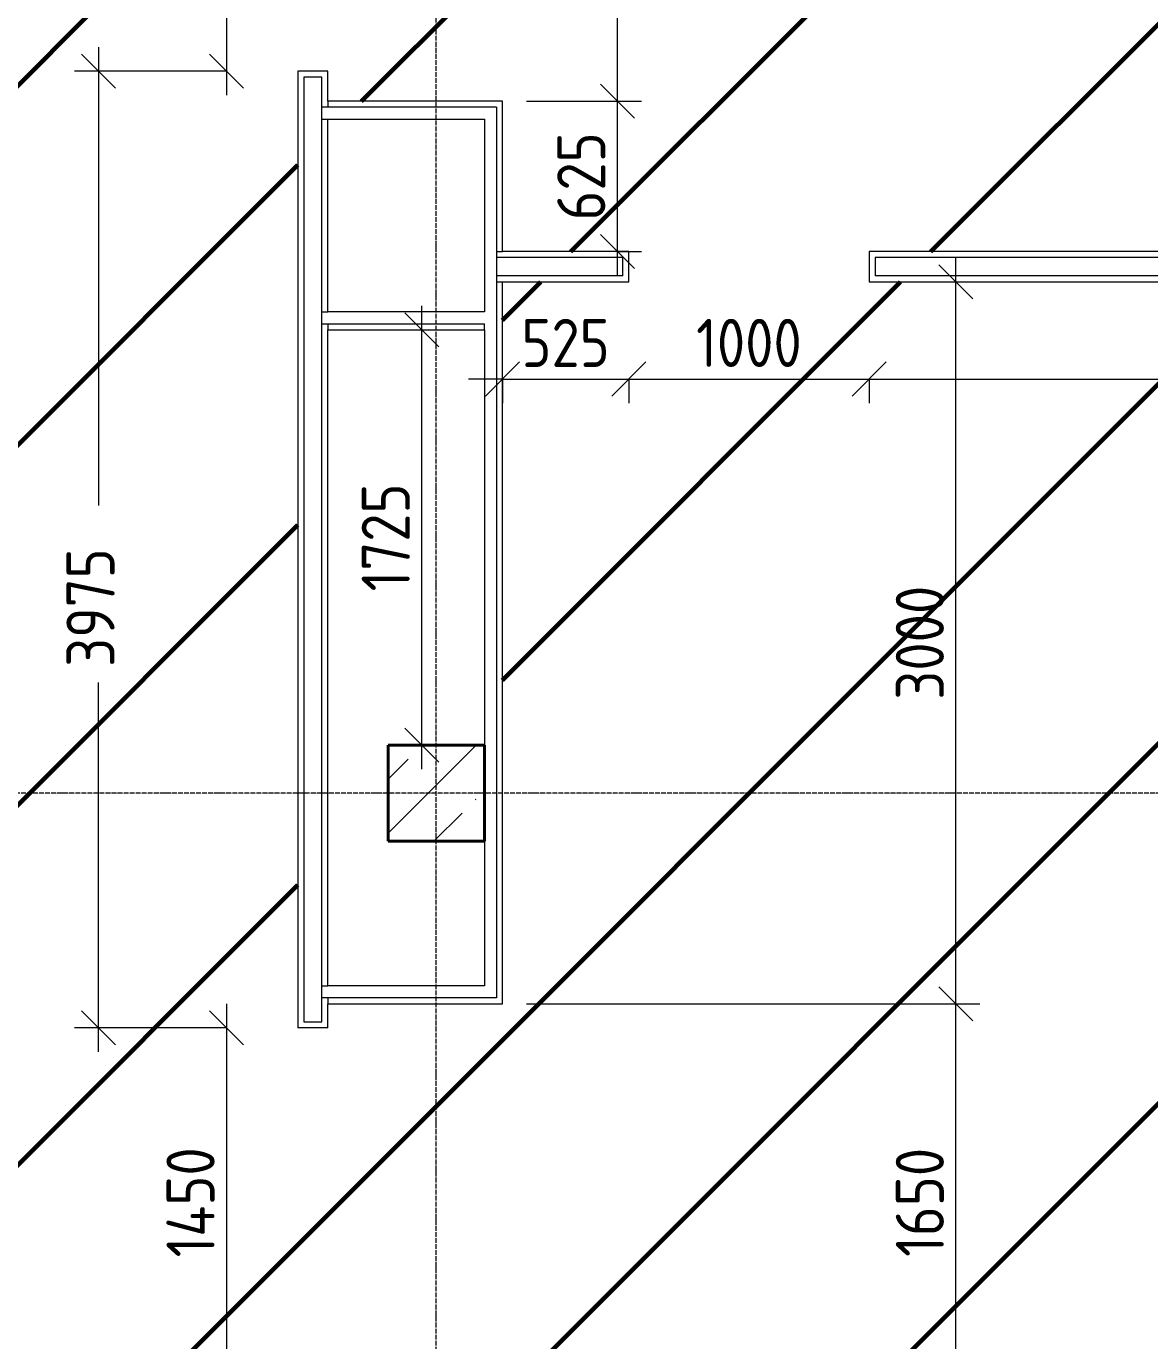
# Model space of a CAD drawing. Header units: millimetres. Extents: x -56773 to 323062, y -262288 to 76460.
# Drawn here: x -10895 to -6225, y -134268 to -128807 of the extents above; entities that cross this region are included whole.
import ezdxf

# ---------------------------------------------------------------- set-up
doc = ezdxf.new("R2010")
doc.units = ezdxf.units.MM
doc.linetypes.add('ADSK_Линия сетки', pattern=[25, 20, -2.5, 0, -2.5])
for name, color, linetype, lineweight in [('1.1)Стяжка керамзит  2 этаж', 5, 'Continuous', 60), ('Несущие колонны', 7, 'Continuous', 18), ('Оси', 7, 'Continuous', 9), ('Размеры', 7, 'Continuous', 9), ('Стены внутренние', 7, 'Continuous', 18), ('Стены штриховка', 7, 'Continuous', 9)]:
    doc.layers.add(name, color=color, linetype=linetype, lineweight=lineweight)
doc.styles.add('GOST Common_3', font='', dxfattribs={"width": 0.9, "height": 200})
doc.styles.get('GOST Common_3').set_extended_font_data('GOST Common')
doc.dimstyles.new('ADSK_Основной_2_0', dxfattribs={"dimscale": 304.8, "dimtxt": 201.142999, "dimasz": 0.463911, "dimexe": 0.328084, "dimexo": 0.328084, "dimgap": 0.164042, "dimtad": 1, "dimdec": 3, "dimrnd": 0.001, "dimdsep": 46, "dimtxsty": 'GOST Common_3', "dimblk1": 'OBLIQUE', "dimblk2": 'OBLIQUE', "dimsah": 1, "dimcen": 0.09, "dimdle": 0.328084, "dimazin": 2, "dimtfac": 1, "dimtdec": 4, "dimtix": 1, "dimtmove": 0, "dimatfit": 3, "dimfxl": 1, "dimtvp": 1, "dimtolj": 1, "dimtzin": 0, "dimlwd": 20, "dimlwe": 20, "dimarcsym": 2})
doc.dimstyles.new('ADSK_Основной_2_0_1', dxfattribs={"dimscale": 304.8, "dimtxt": 201.142999, "dimasz": 0.463911, "dimexe": 0.328084, "dimexo": 0.328084, "dimgap": 0.164042, "dimtad": 1, "dimdec": 3, "dimrnd": 0.001, "dimdsep": 46, "dimtxsty": 'GOST Common_3', "dimblk1": 'OBLIQUE', "dimblk2": 'OBLIQUE', "dimsah": 1, "dimcen": 0.09, "dimdle": 0.328084, "dimazin": 2, "dimtfac": 1, "dimtdec": 4, "dimtix": 1, "dimtmove": 1, "dimatfit": 3, "dimfxl": 1, "dimtvp": 1, "dimtolj": 1, "dimtzin": 0, "dimlwd": 20, "dimlwe": 20, "dimarcsym": 2})

# ---------------------------------------------------------------- blocks, each defined once
blk = doc.blocks.new('ADSK_КолоннаЖБ_Прямоугольная - 400x400 мм-1807142-Кладочный план 3-го этажа')
at = {"layer": 'Несущие колонны', "lineweight": 40}
for p, q in [((-200, 200), (200, 200)), ((-200, -200), (-200, 200)), ((200, 200), (200, -200)), ((200, -200), (-200, -200))]:
    blk.add_line(p, q, dxfattribs=at)
blk = doc.blocks.new('_Oblique')
at = {"color": 0, "linetype": 'ByBlock', "lineweight": -2}
blk.add_line((-0.5, -0.5), (0.5, 0.5), dxfattribs=at)
blk = doc.blocks.new('*D5314')
at = {"layer": 'Defpoints', "color": 0, "transparency": 16777216}
for p in [(-9962, -127792.8), (-10061.9, -128992.8), (-9962, -128992.8)]:
    blk.add_point(p, dxfattribs=at)
at = {"layer": 'Размеры', "color": 0, "lineweight": 20, "transparency": 16777216}
for p, q in [((-10061.9, -127692.8), (-10061.9, -129092.8)), ((-10062, -127792.8), (-10161.9, -127792.8)), ((-10062, -128992.8), (-10161.9, -128992.8))]:
    blk.add_line(p, q, dxfattribs=at)
at = {"layer": 'Размеры', "color": 0, "lineweight": 20, "transparency": 16777216, "xscale": 141.4, "yscale": 141.4, "zscale": 141.4}
for p, rotation in [((-10061.9, -127792.8), 90), ((-10061.9, -128992.8), 270)]:
    blk.add_blockref('_Oblique', p, dxfattribs=dict(at, rotation=rotation))
at = {"layer": 'Размеры', "color": 0, "lineweight": 9, "transparency": 16777216, "insert": (-10211.9, -128392.8), "char_height": 200, "width": 560.473, "attachment_point": 5, "rotation": 90, "style": 'GOST Common_3'}
blk.add_mtext('\\A1;1200', dxfattribs=at)
blk = doc.blocks.new('*D5315')
at = {"layer": 'Defpoints', "color": 0, "transparency": 16777216}
for p in [(-9962, -128992.8), (-10594.3, -132967.8), (-9962, -132967.8)]:
    blk.add_point(p, dxfattribs=at)
at = {"layer": 'Размеры', "color": 0, "lineweight": 20, "transparency": 16777216}
for p, q in [((-10594.3, -128892.8), (-10594.3, -130798.1)), ((-10062, -128992.8), (-10694.3, -128992.8)), ((-10594.3, -133067.8), (-10594.3, -131532.4)), ((-10062, -132967.8), (-10694.3, -132967.8))]:
    blk.add_line(p, q, dxfattribs=at)
at = {"layer": 'Размеры', "color": 0, "lineweight": 20, "transparency": 16777216, "xscale": 141.4, "yscale": 141.4, "zscale": 141.4}
for p, rotation in [((-10594.3, -128992.8), 90), ((-10594.3, -132967.8), 270)]:
    blk.add_blockref('_Oblique', p, dxfattribs=dict(at, rotation=rotation))
at = {"layer": 'Размеры', "color": 0, "lineweight": 9, "transparency": 16777216, "insert": (-10727.7, -131468), "char_height": 200, "width": 605.475, "attachment_point": 1, "rotation": 90, "line_spacing_factor": 1.022761, "style": 'GOST Common_3'}
blk.add_mtext('\\A1;3975', dxfattribs=at)
blk = doc.blocks.new('*D5316')
at = {"layer": 'Defpoints', "color": 0, "transparency": 16777216}
for p in [(-9962, -132967.8), (-10061.9, -134417.8), (-9962, -134417.8)]:
    blk.add_point(p, dxfattribs=at)
at = {"layer": 'Размеры', "color": 0, "lineweight": 20, "transparency": 16777216}
for p, q in [((-10061.9, -132867.8), (-10061.9, -134517.8)), ((-10062, -132967.8), (-10161.9, -132967.8)), ((-10062, -134417.8), (-10161.9, -134417.8))]:
    blk.add_line(p, q, dxfattribs=at)
at = {"layer": 'Размеры', "color": 0, "lineweight": 20, "transparency": 16777216, "xscale": 141.4, "yscale": 141.4, "zscale": 141.4}
for p, rotation in [((-10061.9, -132967.8), 90), ((-10061.9, -134417.8), 270)]:
    blk.add_blockref('_Oblique', p, dxfattribs=dict(at, rotation=rotation))
at = {"layer": 'Размеры', "color": 0, "lineweight": 9, "transparency": 16777216, "insert": (-10211.9, -133692.8), "char_height": 200, "width": 580.928, "attachment_point": 5, "rotation": 90, "style": 'GOST Common_3'}
blk.add_mtext('\\A1;1450', dxfattribs=at)
blk = doc.blocks.new('*D5344')
at = {"layer": 'Defpoints', "color": 0, "transparency": 16777216}
for p in [(-8915.6, -129117.8), (-8437.8, -129117.8), (-8537.7, -129742.8)]:
    blk.add_point(p, dxfattribs=at)
at = {"layer": 'Размеры', "color": 0, "lineweight": 20, "transparency": 16777216}
for p, q in [((-8437.8, -129842.8), (-8437.8, -129017.8)), ((-8815.6, -129117.8), (-8337.8, -129117.8)), ((-8437.7, -129742.8), (-8337.8, -129742.8))]:
    blk.add_line(p, q, dxfattribs=at)
at = {"layer": 'Размеры', "color": 0, "lineweight": 20, "transparency": 16777216, "xscale": 141.4, "yscale": 141.4, "zscale": 141.4}
for p, rotation in [((-8437.8, -129117.8), 90), ((-8437.8, -129742.8), 270)]:
    blk.add_blockref('_Oblique', p, dxfattribs=dict(at, rotation=rotation))
at = {"layer": 'Размеры', "color": 0, "lineweight": 9, "transparency": 16777216, "insert": (-8587.8, -129430.3), "char_height": 200, "width": 454.106, "attachment_point": 5, "rotation": 90, "style": 'GOST Common_3'}
blk.add_mtext('\\A1;625', dxfattribs=at)
blk = doc.blocks.new('*D5345')
at = {"layer": 'Defpoints', "color": 0, "transparency": 16777216}
for p in [(-8915.6, -127667.8), (-8437.8, -127667.8), (-8915.6, -129117.8)]:
    blk.add_point(p, dxfattribs=at)
at = {"layer": 'Размеры', "color": 0, "lineweight": 20, "transparency": 16777216}
for p, q in [((-8437.8, -129217.8), (-8437.8, -127567.8)), ((-8815.6, -127667.8), (-8337.8, -127667.8)), ((-8815.6, -129117.8), (-8337.8, -129117.8))]:
    blk.add_line(p, q, dxfattribs=at)
at = {"layer": 'Размеры', "color": 0, "lineweight": 20, "transparency": 16777216, "xscale": 141.4, "yscale": 141.4, "zscale": 141.4}
for p, rotation in [((-8437.8, -127667.8), 90), ((-8437.8, -129117.8), 270)]:
    blk.add_blockref('_Oblique', p, dxfattribs=dict(at, rotation=rotation))
at = {"layer": 'Размеры', "color": 0, "lineweight": 9, "transparency": 16777216, "insert": (-8587.8, -128392.8), "char_height": 200, "width": 580.928, "attachment_point": 5, "rotation": 90, "style": 'GOST Common_3'}
blk.add_mtext('\\A1;1450', dxfattribs=at)
blk = doc.blocks.new('*D5357')
at = {"layer": 'Defpoints', "color": 0, "transparency": 16777216}
for p in [(-8915.6, -130172.1), (-8390.6, -130172.1), (-8390.6, -130272.1)]:
    blk.add_point(p, dxfattribs=at)
at = {"layer": 'Размеры', "color": 0, "lineweight": 20, "transparency": 16777216}
for p, q in [((-8915.6, -130272.1), (-9057, -130272.1)), ((-8915.6, -130272.1), (-8915.6, -130372.1)), ((-8915.6, -130272.1), (-8390.6, -130272.1)), ((-8390.6, -130272.1), (-8390.6, -130372.1)), ((-8390.6, -130272.1), (-8249.2, -130272.1))]:
    blk.add_line(p, q, dxfattribs=at)
at = {"layer": 'Размеры', "color": 0, "lineweight": 20, "transparency": 16777216, "xscale": 141.4, "yscale": 141.4, "zscale": 141.4}
blk.add_blockref('_Oblique', (-8915.6, -130272.1), dxfattribs=at)
at = {"layer": 'Размеры', "color": 0, "lineweight": 20, "transparency": 16777216, "xscale": 141.4, "yscale": 141.4, "zscale": 141.4, "rotation": 180}
blk.add_blockref('_Oblique', (-8390.6, -130272.1), dxfattribs=at)
at = {"layer": 'Размеры', "color": 0, "lineweight": 9, "transparency": 16777216, "insert": (-8653.1, -130122.1), "char_height": 200, "width": 454.106, "attachment_point": 5, "style": 'GOST Common_3'}
blk.add_mtext('\\A1;525', dxfattribs=at)
blk = doc.blocks.new('*D5358')
at = {"layer": 'Defpoints', "color": 0, "transparency": 16777216}
for p in [(-8390.6, -130172.1), (-7390.6, -130172.1), (-7390.6, -130272.1)]:
    blk.add_point(p, dxfattribs=at)
at = {"layer": 'Размеры', "color": 0, "lineweight": 20, "transparency": 16777216}
for p, q in [((-8490.6, -130272.1), (-7290.6, -130272.1)), ((-8390.6, -130272.1), (-8390.6, -130372.1)), ((-7390.6, -130272.1), (-7390.6, -130372.1))]:
    blk.add_line(p, q, dxfattribs=at)
at = {"layer": 'Размеры', "color": 0, "lineweight": 20, "transparency": 16777216, "xscale": 141.4, "yscale": 141.4, "zscale": 141.4, "rotation": 180}
blk.add_blockref('_Oblique', (-8390.6, -130272.1), dxfattribs=at)
at = {"layer": 'Размеры', "color": 0, "lineweight": 20, "transparency": 16777216, "xscale": 141.4, "yscale": 141.4, "zscale": 141.4}
blk.add_blockref('_Oblique', (-7390.6, -130272.1), dxfattribs=at)
at = {"layer": 'Размеры', "color": 0, "lineweight": 9, "transparency": 16777216, "insert": (-7890.6, -130122.1), "char_height": 200, "width": 560.473, "attachment_point": 5, "style": 'GOST Common_3'}
blk.add_mtext('\\A1;1000', dxfattribs=at)
blk = doc.blocks.new('*D5359')
at = {"layer": 'Defpoints', "color": 0, "transparency": 16777216}
for p in [(-7390.6, -130172.1), (-3240.6, -130172.1), (-3240.6, -130272.1)]:
    blk.add_point(p, dxfattribs=at)
at = {"layer": 'Размеры', "color": 0, "lineweight": 20, "transparency": 16777216}
for p, q in [((-7490.6, -130272.1), (-3140.6, -130272.1)), ((-7390.6, -130272.1), (-7390.6, -130372.1)), ((-3240.6, -130272.1), (-3240.6, -130372.1))]:
    blk.add_line(p, q, dxfattribs=at)
at = {"layer": 'Размеры', "color": 0, "lineweight": 20, "transparency": 16777216, "xscale": 141.4, "yscale": 141.4, "zscale": 141.4, "rotation": 180}
blk.add_blockref('_Oblique', (-7390.6, -130272.1), dxfattribs=at)
at = {"layer": 'Размеры', "color": 0, "lineweight": 20, "transparency": 16777216, "xscale": 141.4, "yscale": 141.4, "zscale": 141.4}
blk.add_blockref('_Oblique', (-3240.6, -130272.1), dxfattribs=at)
at = {"layer": 'Размеры', "color": 0, "lineweight": 9, "transparency": 16777216, "insert": (-5315.6, -130122.1), "char_height": 200, "width": 580.928, "attachment_point": 5, "style": 'GOST Common_3'}
blk.add_mtext('\\A1;4150', dxfattribs=at)
blk = doc.blocks.new('*D5361')
at = {"layer": 'Defpoints', "color": 0, "transparency": 16777216}
for p in [(-8915.6, -132867.8), (-7030.4, -132867.8), (-8915.6, -134517.8)]:
    blk.add_point(p, dxfattribs=at)
at = {"layer": 'Размеры', "color": 0, "lineweight": 20, "transparency": 16777216}
for p, q in [((-7030.4, -134617.8), (-7030.4, -132767.8)), ((-8815.6, -132867.8), (-6930.4, -132867.8)), ((-8815.6, -134517.8), (-6930.4, -134517.8))]:
    blk.add_line(p, q, dxfattribs=at)
at = {"layer": 'Размеры', "color": 0, "lineweight": 20, "transparency": 16777216, "xscale": 141.4, "yscale": 141.4, "zscale": 141.4}
for p, rotation in [((-7030.4, -132867.8), 90), ((-7030.4, -134517.8), 270)]:
    blk.add_blockref('_Oblique', p, dxfattribs=dict(at, rotation=rotation))
at = {"layer": 'Размеры', "color": 0, "lineweight": 9, "transparency": 16777216, "insert": (-7180.4, -133692.8), "char_height": 200, "width": 560.473, "attachment_point": 5, "rotation": 90, "style": 'GOST Common_3'}
blk.add_mtext('\\A1;1650', dxfattribs=at)
blk = doc.blocks.new('*D5362')
at = {"layer": 'Defpoints', "color": 0, "transparency": 16777216}
for p in [(-7130.4, -129867.8), (-7030.4, -129867.8), (-8915.6, -132867.8)]:
    blk.add_point(p, dxfattribs=at)
at = {"layer": 'Размеры', "color": 0, "lineweight": 20, "transparency": 16777216}
for p, q in [((-7030.4, -132967.8), (-7030.4, -129767.8)), ((-7030.4, -129867.8), (-6930.4, -129867.8)), ((-8815.6, -132867.8), (-6930.4, -132867.8))]:
    blk.add_line(p, q, dxfattribs=at)
at = {"layer": 'Размеры', "color": 0, "lineweight": 20, "transparency": 16777216, "xscale": 141.4, "yscale": 141.4, "zscale": 141.4}
for p, rotation in [((-7030.4, -129867.8), 90), ((-7030.4, -132867.8), 270)]:
    blk.add_blockref('_Oblique', p, dxfattribs=dict(at, rotation=rotation))
at = {"layer": 'Размеры', "color": 0, "lineweight": 9, "transparency": 16777216, "insert": (-7180.4, -131367.8), "char_height": 200, "width": 605.475, "attachment_point": 5, "rotation": 90, "style": 'GOST Common_3'}
blk.add_mtext('\\A1;3000', dxfattribs=at)
blk = doc.blocks.new('*D5363')
at = {"layer": 'Defpoints', "color": 0, "transparency": 16777216}
for p in [(-9350.4, -130067.8), (-9250.4, -130067.8), (-9350.4, -131792.8)]:
    blk.add_point(p, dxfattribs=at)
at = {"layer": 'Размеры', "color": 0, "lineweight": 20, "transparency": 16777216}
for p, q in [((-9250.4, -131892.8), (-9250.4, -129967.8)), ((-9250.4, -130067.8), (-9150.4, -130067.8)), ((-9250.4, -131792.8), (-9150.4, -131792.8))]:
    blk.add_line(p, q, dxfattribs=at)
at = {"layer": 'Размеры', "color": 0, "lineweight": 20, "transparency": 16777216, "xscale": 141.4, "yscale": 141.4, "zscale": 141.4}
for p, rotation in [((-9250.4, -130067.8), 90), ((-9250.4, -131792.8), 270)]:
    blk.add_blockref('_Oblique', p, dxfattribs=dict(at, rotation=rotation))
at = {"layer": 'Размеры', "color": 0, "lineweight": 9, "transparency": 16777216, "insert": (-9400.4, -130930.3), "char_height": 200, "width": 560.473, "attachment_point": 5, "rotation": 90, "style": 'GOST Common_3'}
blk.add_mtext('\\A1;1725', dxfattribs=at)

msp = doc.modelspace()

# ---------------------------------------------------------------- hatches: boundary and pattern name
at = {"layer": '1.1)Стяжка керамзит  2 этаж', "transparency": 33554687}
h = msp.add_hatch(dxfattribs=at)
h.set_pattern_fill('ANSI31', color=5, scale=333)
h.paths.add_polyline_path([(-9765.6385, -134417.7816), (-9640.6385, -134417.7816), (-9640.6385, -134517.7816), (-8915.6385, -134517.7816), (-8915.6385, -137897.8439), (-3240.6385, -137897.8439), (-3240.6385, -136842.7816), (-3240.6385, -135992.7816), (-3390.6385, -135992.7816), (-3390.6385, -135592.7816), (-3240.6385, -135592.7816), (-3240.6385, -134692.7816), (-3240.6385, -133042.7816), (-3240.6385, -132192.7816), (-3390.6385, -132192.7816), (-3390.6385, -131792.7816), (-3240.6385, -131792.7816), (-3240.6385, -131192.7816), (-3240.6385, -129942.7816), (-3240.6385, -129867.7816), (-7390.6385, -129867.7816), (-7390.6385, -129742.7816), (-3240.6385, -129742.7816), (-3240.6385, -126992.7816), (-3390.6385, -126992.7816), (-3390.6385, -126842.7816), (-3990.6385, -126842.7816), (-5640.6385, -126842.7816), (-6790.6385, -126842.7816), (-8440.6385, -126842.7816), (-8915.6385, -126842.7816), (-8915.6385, -127667.7816), (-9640.6385, -127667.7816), (-9640.6385, -127792.7816), (-9765.6385, -127792.7816), (-9765.6385, -126842.7816), (-10590.6385, -126842.7816), (-12240.6385, -126842.7816), (-13390.6385, -126842.7816), (-13390.6385, -126992.7816), (-13790.6385, -126992.7816), (-13790.6385, -126842.7816), (-14165.6385, -126842.7816), (-14165.6385, -127942.7816), (-14290.6385, -127942.7816), (-14290.6385, -126842.7816), (-14390.6385, -126842.7816), (-16040.6385, -126842.7816), (-17190.6385, -126842.7816), (-18840.6385, -126842.7816), (-19390.6385, -126842.7816), (-19390.6385, -126992.7816), (-19540.6385, -126992.7816), (-19540.6385, -131892.7816), (-16765.6385, -131892.7816), (-16765.6385, -131517.7816), (-14290.6385, -131517.7816), (-14290.6385, -129142.7816), (-14165.6385, -129142.7816), (-14165.6385, -131717.7816), (-12890.6385, -131717.7816), (-12890.6385, -133342.7816), (-13015.6385, -133342.7816), (-13015.6385, -133017.7816), (-14290.6385, -133017.7816), (-14290.6385, -132017.7816), (-16690.6385, -132017.7816), (-16690.6385, -132542.7816), (-16690.6385, -133542.7816), (-16690.6385, -134442.7816), (-16690.6385, -135442.7816), (-16690.6385, -135792.7816), (-13015.6385, -135792.7816), (-13015.6385, -134892.7816), (-12890.6385, -134892.7816), (-12890.6385, -135792.7816), (-12890.6385, -136917.7816), (-13090.6385, -136917.7816), (-13090.6385, -135992.7816), (-15790.6385, -135992.7816), (-15790.6385, -137792.7816), (-15790.6385, -137897.8439), (-11060.9949, -137897.8439), (-9765.6385, -137897.8439), (-9765.6385, -137817.7816), (-9765.6385, -137217.7816)])
h.paths.add_polyline_path([(-9765.6385, -132967.7816), (-9765.6385, -128992.7816), (-9640.6385, -128992.7816), (-9640.6385, -129117.7816), (-8915.6385, -129117.7816), (-8915.6385, -129742.7816), (-8390.6385, -129742.7816), (-8390.6385, -129867.7816), (-8915.6385, -129867.7816), (-8915.6385, -132867.7816), (-9640.6385, -132867.7816), (-9640.6385, -132967.7816)], flags=16)
h.paths.add_polyline_path([(-9665.6385, -129017.7816), (-9665.6385, -129142.7816), (-9640.6385, -129142.7816), (-9640.6385, -129117.7816)], flags=0)
h.paths.add_polyline_path([(-8415.6385, -129842.7816), (-8940.6385, -129842.7816), (-8940.6385, -129867.7816), (-8915.6385, -129867.7816)], flags=0)
h.paths.add_polyline_path([(-9640.6385, -132792.7816), (-9640.6385, -130067.7816), (-9640.6385, -130042.7816), (-8990.6385, -130042.7816), (-8990.6385, -132792.7816)], flags=0)
h.paths.add_polyline_path([(-9390.6385, -132192.7816), (-9390.6385, -131792.7816), (-8990.6385, -131792.7816), (-8990.6385, -132192.7816)], flags=0)
h.paths.add_polyline_path([(-9640.6385, -129992.7816), (-9640.6385, -129192.7816), (-8990.6385, -129192.7816), (-8990.6385, -129992.7816)], flags=0)
h.paths.add_polyline_path([(-8915.6385, -129742.7816), (-8415.6385, -129767.7816), (-8940.6385, -129767.7816), (-8940.6385, -129742.7816)], flags=0)
at = {"layer": 'Несущие колонны', "lineweight": 9}
h = msp.add_hatch(dxfattribs=at)
h.set_pattern_fill('FP_1', color=256, style=0, pattern_type=2)
h.set_pattern_definition([(45, (9.36, -150597.75), (-224.5064, 224.5064), []), (45, (233.87, -150597.75), (-224.5064, 224.5064), [396.875, -79.375, 3.353, -76.022])])
h.paths.add_polyline_path([(-9390.6385, -132192.7816), (-8990.6385, -132192.7816), (-8990.6385, -131792.7816), (-9390.6385, -131792.7816)])

# ---------------------------------------------------------------- linework, layer by layer
for p, q in [((-8990.6385, -131792.7816), (-9390.6385, -131792.7816)), ((-9390.6385, -131792.7816), (-9390.6385, -132192.7816)), ((-8990.6385, -132192.7816), (-8990.6385, -131792.7816)), ((-9390.6385, -132192.7816), (-8990.6385, -132192.7816))]:
    msp.add_line(p, q, dxfattribs=at)
at = {"layer": 'Оси', "linetype": 'ADSK_Линия сетки', "lineweight": 5}
for p, q in [((-9190.6385, -161571.6329), (-9190.6385, -126096.8365)), ((-2488.0423, -131992.7816), (-25230.7352, -131992.7816))]:
    msp.add_line(p, q, dxfattribs=at)
at = {"layer": 'Стены внутренние', "lineweight": 5}
for p, q in [((-9765.6385, -128992.7816), (-9765.6385, -132967.7816)), ((-9640.6385, -128992.7816), (-9765.6385, -128992.7816)), ((-9640.6385, -129117.7816), (-9640.6385, -128992.7816)), ((-8915.6385, -129117.7816), (-9640.6385, -129117.7816)), ((-8915.6385, -129742.7816), (-8915.6385, -129117.7816)), ((-9640.6385, -129992.7816), (-9640.6385, -129192.7816)), ((-9640.6385, -129192.7816), (-8990.6385, -129192.7816)), ((-8990.6385, -129192.7816), (-8990.6385, -129992.7816)), ((-8390.6385, -129742.7816), (-8915.6385, -129742.7816)), ((-8390.6385, -129867.7816), (-8390.6385, -129742.7816)), ((-3240.6385, -129742.7816), (-7390.6385, -129742.7816)), ((-7390.6385, -129742.7816), (-7390.6385, -129867.7816)), ((-8915.6385, -129867.7816), (-8390.6385, -129867.7816)), ((-8915.6385, -132867.7816), (-8915.6385, -129867.7816)), ((-7390.6385, -129867.7816), (-3240.6385, -129867.7816)), ((-8990.6385, -129992.7816), (-9640.6385, -129992.7816)), ((-9640.6385, -132792.7816), (-9640.6385, -130067.7816)), ((-9640.6385, -130067.7816), (-8990.6385, -130067.7816)), ((-8990.6385, -130067.7816), (-8990.6385, -132792.7816)), ((-8990.6385, -132792.7816), (-9640.6385, -132792.7816)), ((-9640.6385, -132967.7816), (-9640.6385, -132867.7816)), ((-9640.6385, -132867.7816), (-8915.6385, -132867.7816)), ((-9640.6385, -132967.7816), (-9765.6385, -132967.7816))]:
    msp.add_line(p, q, dxfattribs=at)
at = {"layer": 'Стены штриховка', "lineweight": 9}
for p, q in [((-9740.6385, -129017.7816), (-9740.6385, -132942.7816)), ((-9665.6385, -129017.7816), (-9740.6385, -129017.7816)), ((-9665.6385, -132942.7816), (-9665.6385, -129017.7816)), ((-8940.6385, -129142.7816), (-9665.6385, -129142.7816)), ((-9640.6385, -129117.7816), (-9640.6385, -129142.7816)), ((-8940.6385, -129142.7816), (-8940.6385, -132842.7816)), ((-9665.6385, -129192.7816), (-9640.6385, -129192.7816)), ((-8940.6385, -129742.7816), (-8915.6385, -129742.7816)), ((-8415.6385, -129767.7816), (-8940.6385, -129767.7816)), ((-8415.6385, -129842.7816), (-8415.6385, -129767.7816)), ((-7365.6385, -129767.7816), (-7365.6385, -129842.7816)), ((-3240.6385, -129767.7816), (-7365.6385, -129767.7816)), ((-8415.6385, -129842.7816), (-8940.6385, -129842.7816)), ((-3240.6385, -129842.7816), (-7365.6385, -129842.7816)), ((-8940.6385, -129867.7816), (-8915.6385, -129867.7816)), ((-9665.6385, -129992.7816), (-9640.6385, -129992.7816)), ((-9665.6385, -130042.7816), (-8990.6385, -130042.7816)), ((-9640.6385, -130042.7816), (-9640.6385, -130067.7816)), ((-8990.6385, -130067.7816), (-8990.6385, -130042.7816)), ((-9665.6385, -132792.7816), (-9640.6385, -132792.7816)), ((-8940.6385, -132842.7816), (-9665.6385, -132842.7816)), ((-9640.6385, -132842.7816), (-9640.6385, -132867.7816)), ((-9740.6385, -132942.7816), (-9665.6385, -132942.7816))]:
    msp.add_line(p, q, dxfattribs=at)

# ---------------------------------------------------------------- block references
at = {"layer": 'Несущие колонны', "lineweight": 40, "rotation": 89.9999999999999}
msp.add_blockref('ADSK_КолоннаЖБ_Прямоугольная - 400x400 мм-1807142-Кладочный план 3-го этажа', (-9190.6385, -131992.7816), dxfattribs=at)

# ---------------------------------------------------------------- dimensions: what is measured, and where the dimension line sits
at = {"layer": 'Размеры', "lineweight": 9}
for base, p1, p2, override, picture, middle in [((-8437.7506, -127667.7816), (-8915.6385, -129117.7816), (-8915.6385, -127667.7816), {"dimpost": '<>', "dimfxl": 1450}, '*D5345', (-8587.7506, -128392.7816)), ((-10061.9379, -128992.7816), (-9961.953, -127792.7816), (-9961.953, -128992.7816), {"dimpost": '<>', "dimfxl": 1200}, '*D5314', (-10211.9379, -128392.7816)), ((-8437.7506, -129117.7816), (-8537.7355, -129742.7816), (-8915.6385, -129117.7816), {"dimpost": '<>', "dimfxl": 730.366829}, '*D5344', (-8587.7506, -129430.2816)), ((-7030.4103, -129867.7816), (-8915.6385, -132867.7816), (-7130.3952, -129867.7816), {"dimpost": '<>', "dimfxl": 3491.001813}, '*D5362', (-7180.4103, -131367.7816)), ((-9250.4308, -130067.7816), (-9350.4157, -131792.7816), (-9350.4157, -130067.7816), {"dimpost": '<>', "dimfxl": 1725}, '*D5363', (-9400.4308, -130930.2816)), ((-7030.4103, -132867.7816), (-8915.6385, -134517.7816), (-8915.6385, -132867.7816), {"dimpost": '<>', "dimfxl": 1650}, '*D5361', (-7180.4103, -133692.7816)), ((-10061.9379, -134417.7816), (-9961.953, -132967.7816), (-9961.953, -134417.7816), {"dimpost": '<>', "dimfxl": 1450}, '*D5316', (-10211.9379, -133692.7816))]:
    dim = msp.add_linear_dim(base=base, p1=p1, p2=p2, angle=90, dimstyle='ADSK_Основной_2_0_1', override=override, dxfattribs=at)
    dim.commit()
    dim.dimension.update_dxf_attribs({"geometry": picture, "text_midpoint": middle})
dim = msp.add_linear_dim(base=(-10594.329, -132967.7816), p1=(-9961.953, -128992.7816), p2=(-9961.953, -132967.7816), angle=90, dimstyle='ADSK_Основной_2_0', override={"dimpost": '<>', "dimfxl": 3975}, dxfattribs=at)
dim.commit()
dim.dimension.update_dxf_attribs({"geometry": '*D5315', "text_midpoint": (-10594.329, -131165.2382), "dimtype": 160, "text_rotation": 90})
for base, p1, p2, override, picture, middle in [((-8390.6385, -130272.1097), (-8915.6385, -130172.1248), (-8390.6385, -130172.1248), {"dimpost": '<>', "dimfxl": 525}, '*D5357', (-8653.1385, -130122.1097)), ((-7390.6385, -130272.1097), (-8390.6385, -130172.1248), (-7390.6385, -130172.1248), {"dimpost": '<>', "dimfxl": 1000}, '*D5358', (-7890.6385, -130122.1097)), ((-3240.6385, -130272.1097), (-7390.6385, -130172.1248), (-3240.6385, -130172.1248), {"dimpost": '<>', "dimfxl": 4150}, '*D5359', (-5315.6385, -130122.1097))]:
    dim = msp.add_linear_dim(base=base, p1=p1, p2=p2, dimstyle='ADSK_Основной_2_0_1', override=override, dxfattribs=at)
    dim.commit()
    dim.dimension.update_dxf_attribs({"geometry": picture, "text_midpoint": middle})

doc.saveas('drawing.dxf')
